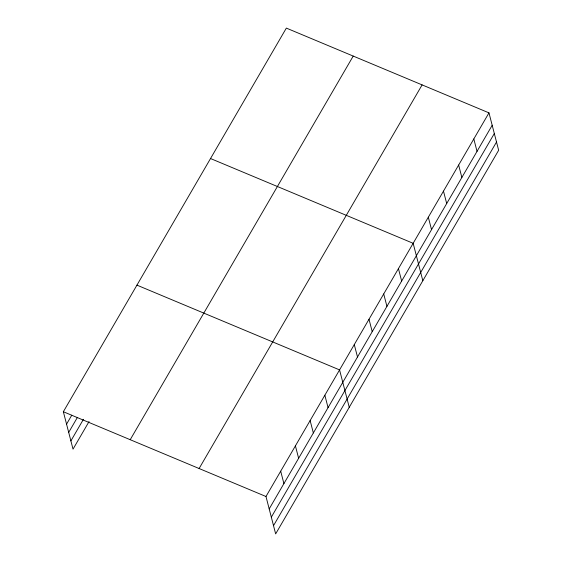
<?xml version="1.0" encoding="UTF-8"?>
<svg xmlns="http://www.w3.org/2000/svg" width="562" height="562" viewBox="0 0 562 562"><rect width="100%" height="100%" fill="white"/><g stroke="black" fill="none" stroke-linecap="round" stroke-linejoin="round"><path stroke-width="0.84" d="M89.042 421.577L73.025 449.136L63.351 411.735L286.346 28.1L488.975 112.864L498.649 150.265L275.654 533.9L265.981 496.499L488.975 112.864M66.562 424.148L71.76 415.213M68.697 432.396L77.352 417.503M70.889 440.889L83.443 419.294M130.215 439.702L353.217 56.074M199.11 468.525L422.111 84.897M269.191 508.919L492.186 125.284M271.32 517.159L494.321 133.531M273.518 525.653L496.52 142.024M210.532 158.533L413.154 243.304L422.828 280.705M136.938 285.131L339.567 369.901L349.241 407.302M63.351 411.735L265.981 496.499M473.815 138.955L477.026 151.368M458.648 165.038L461.859 177.459M443.488 191.129L446.699 203.542M428.321 217.213L431.532 229.633M398.437 268.622L401.647 281.035M383.72 293.94L386.93 306.36M369.002 319.258L372.213 331.678M354.285 344.583L357.495 356.996M324.85 395.219L328.06 407.64M310.133 420.538L313.343 432.958M295.415 445.863L298.626 458.276M280.698 471.181L283.908 483.594"/></g></svg>
